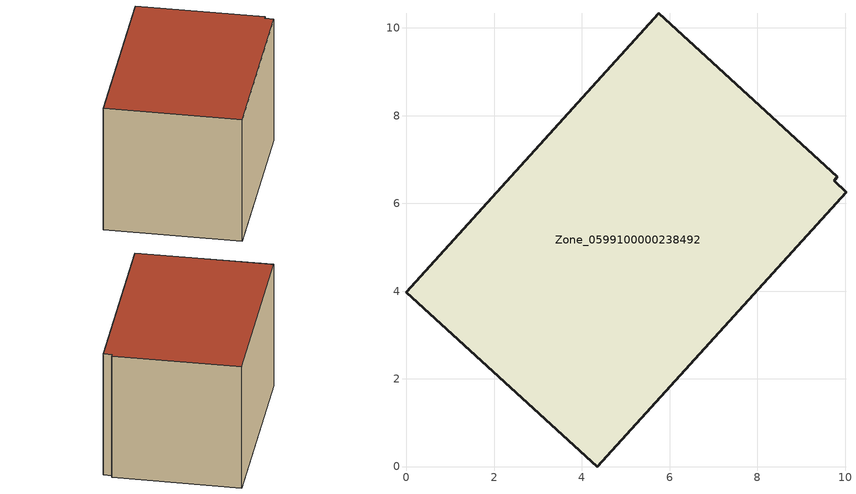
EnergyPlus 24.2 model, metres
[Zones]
Zone_0599100000238492
 floor ground (C_G): 10.02,6.26 4.35,0 0,3.98 5.75,10.33 9.82,6.61 9.75,6.52 z3.09
 wall outside (C_F): 9.82,6.61 5.75,10.33 0,3.98 4.35,0 10.02,6.26 9.75,6.52 9.82,6.61 z3.09:8.99
 roof outside (C_R): 4.35,0 10.02,6.26 9.75,6.52 9.82,6.61 5.75,10.33 0,3.98 z8.99
[BUILDING]
Pand.0599100000238492: North Axis=0; Terrain=City; Loads Convergence Tolerance Value=0.04; Temperature Convergence Tolerance Value=0.4; Solar Distribution=FullExterior; Maximum Number of Warmup Days=25; Minimum Number of Warmup Days=1
[Site:Location]
Rotterdam.The.Hague.AP_ZH_NLD Design_Conditions: Latitude=51.96; Longitude=4.45; Time Zone=1; Elevation=-4.5
[SITE:GROUNDTEMPERATURE:BUILDINGSURFACE]
18, 18, 18, 18, 18, 18, 18, 18, 18, 18, 18, 18
[MATERIAL] Thermal Absorptance=0.9; Solar Absorptance=0.7; Visible Absorptance=0.7
Name | Roughness | Thickness | Conductivity | Density | Specific Heat
G.TI.1946-1964 | MediumSmooth | 0.15 | 1 | 540 | 1210
F.TI.1946-1964 | Rough | 0.3 | 0.857143 | 1920 | 840
R.TI.1946-1964 | MediumRough | 0.2 | 0.277778 | 1500 | 1000
[CONSTRUCTION]
C_G: G.TI.1946-1964
C_F: F.TI.1946-1964
C_R: R.TI.1946-1964
[ZONE]
Zone_0599100000238492: Type=1; Multiplier=1; Ceiling Height=Autocalculate; Volume=Autocalculate; Floor Area=autocalculate; Part of Total Floor Area=Yes
[ZONEINFILTRATION:DESIGNFLOWRATE]
Infil_Zone_0599100000238492: Zone or ZoneList or Space or SpaceList=Zone_0599100000238492; Schedule=AlwaysOn; Design Flow Rate Calculation Method=Flow/Area; Flow Rate per Floor Area=0.003; Constant Term Coefficient=1; Temperature Term Coefficient=0; Velocity Term Coefficient=0; Velocity Squared Term Coefficient=0
[HVACTEMPLATE:ZONE:IDEALLOADSAIRSYSTEM]
Zone_0599100000238492: Maximum Heating Supply Air Temperature=50; Minimum Cooling Supply Air Temperature=13; Maximum Heating Supply Air Humidity Ratio=0.0156; Minimum Cooling Supply Air Humidity Ratio=0.0077; Heating Limit=NoLimit; Cooling Limit=NoLimit; Dehumidification Control Type=ConstantSensibleHeatRatio; Cooling Sensible Heat Ratio=0.7; Dehumidification Setpoint=60; Humidification Control Type=None; Humidification Setpoint=30; Outdoor Air Method=None; Outdoor Air Flow Rate per Person=0.00944; Outdoor Air Flow Rate per Zone Floor Area=0; Outdoor Air Flow Rate per Zone=0; Demand Controlled Ventilation Type=None; Outdoor Air Economizer Type=NoEconomizer; Heat Recovery Type=None; Sensible Heat Recovery Effectiveness=0.7; Latent Heat Recovery Effectiveness=0.65
[ZONECONTROL:THERMOSTAT]
ThermostatControl_Zone_0599100000238492: Zone or ZoneList=Zone_0599100000238492; Control Type Schedule=DualSetpointControlType; Control 1=Thermostat_Zone_0599100000238492; Temperature Difference Between Cutout And Setpoint=0
[THERMOSTATSETPOINT:DUALSETPOINT]
Thermostat_Zone_0599100000238492: Heating Setpoint Temperature Schedule=HeatingSetpoint_Zone_0599100000238492; Cooling Setpoint Temperature Schedule=CoolingSetpoint_Zone_0599100000238492
[SCHEDULE:COMPACT]
HeatingSetpoint_Zone_0599100000238492: Through: 12/31, For: AllDays, Until: 24:00, 21
CoolingSetpoint_Zone_0599100000238492: Through: 12/31, For: AllDays, Until: 24:00, 24
DualSetpointControlType: Through: 12/31, For: AllDays, Until: 24:00, 4
AlwaysOn: Through: 12/31, For: AllDays, Until: 24:00, 1
